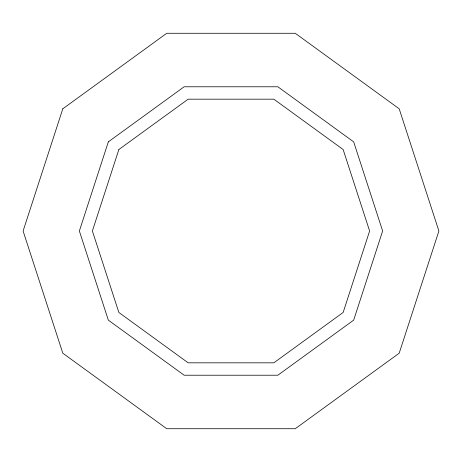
<?xml version="1.0" encoding="UTF-8"?>
<svg xmlns="http://www.w3.org/2000/svg" width="462" height="462" viewBox="0 0 462 462"><rect width="100%" height="100%" fill="white"/><g stroke="black" fill="none" stroke-linecap="round" stroke-linejoin="round"><path stroke-width="0.69" d="M62.803 108.801L23.1 231L62.803 353.199L166.753 428.724L295.247 428.724L399.197 353.199L438.9 231L399.197 108.801L295.247 33.276L166.753 33.276L62.803 108.801M108.322 141.869L79.36 231L108.322 320.131L184.142 375.219L277.858 375.219L353.678 320.131L382.64 231L353.678 141.869L277.858 86.781L184.142 86.781L108.322 141.869M118.861 149.526L92.388 231L118.861 312.474L188.167 362.826L273.833 362.826L343.139 312.474L369.612 231L343.139 149.526L273.833 99.174L188.167 99.174L118.861 149.526"/></g></svg>
